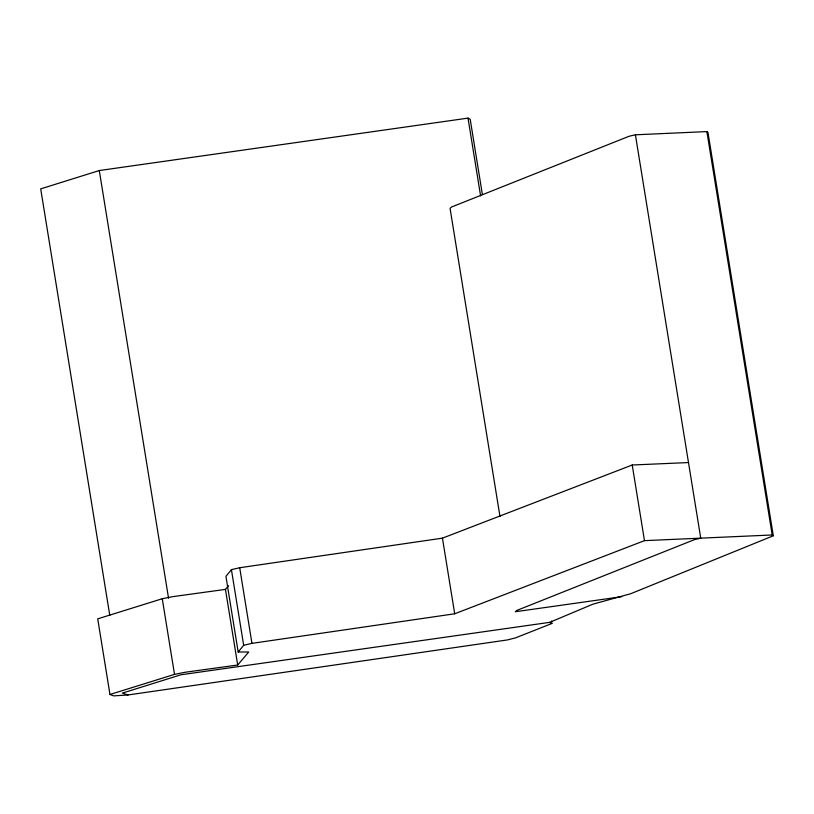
<?xml version="1.0" encoding="UTF-8"?>
<svg xmlns="http://www.w3.org/2000/svg" width="814" height="814" viewBox="0 0 814 814"><rect width="100%" height="100%" fill="white"/><g stroke="black" fill="none" stroke-linecap="round" stroke-linejoin="round"><path stroke-width="1.22" d="M688.491 462.556L632.224 465.008L442.45 538.156L239.703 567.734L231.42 569.647L225.926 576.363L238.176 652.004L248.728 651.994L237.698 665.018L184.982 672.283L174.511 674.379L109.971 694.484L97.721 618.854L162.261 598.738L172.731 596.652L225.447 589.387L228.602 585.663M238.176 652.004L243.671 645.278L251.953 643.365L454.7 613.787L644.474 540.649L772.211 534.981L773.3 535.785L630.728 593.711L592.846 604.202L549.674 622.354L180.952 674.775L122.365 693.111L128.032 694.973L507.58 639.906L515.73 637.8L551.861 623.504L551.454 620.99M482.387 194.526L470.197 119.271L468.009 118.122L99.288 170.543L40.7 188.879L109.768 615.343M773.3 535.785L707.966 132.397L706.878 131.593L635.408 134.798L629.008 136.294L451.516 207.031L450.061 208.343L499.979 516.514M621.743 596.693L515.394 611.731L516.849 610.419L694.342 539.682L700.742 538.186L635.408 134.798M128.032 694.973L113.706 695.878L109.971 694.484M549.674 622.354L551.861 623.504M706.878 131.593L772.211 534.981M632.224 465.008L644.474 540.649M468.009 118.122L480.606 195.889M442.45 538.156L454.7 613.787M239.703 567.734L251.953 643.365M231.42 569.647L243.671 645.278M225.447 589.387L237.698 665.018M99.288 170.543L168.559 598.259M162.261 598.738L174.511 674.379"/></g></svg>
